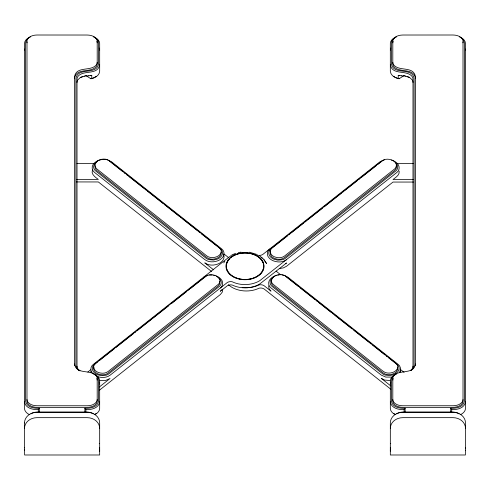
<?xml version="1.0" encoding="UTF-8"?>
<svg xmlns="http://www.w3.org/2000/svg" width="490" height="490" viewBox="0 0 490 490"><rect width="100%" height="100%" fill="white"/><g stroke="black" fill="none" stroke-linecap="round" stroke-linejoin="round"><path stroke-width="0.73" d="M38.281 412.555L38.281 409.64L39.286 408.237C34.178 408.574 26.411 407.3 25.609 401.139L25.615 42.814L26.472 40.1L28.928 37.797M39.286 412.592L39.286 408.237M74.523 365.577L74.529 76.808C76.281 65.593 90.938 71.914 96.432 64.754A8.367 5.917 0 0 0 97.192 62.285M77.01 367.451L77.016 79.166A8.581 6.07 0 0 1 77.794 76.636C83.208 69.347 97.902 75.785 99.678 64.625M84.886 412.605L84.886 408.25C89.995 408.593 97.761 407.325 98.564 401.157L98.564 380.087C98.527 377.435 96.371 375.407 94.135 374.323M85.891 412.568L85.891 409.652L84.886 408.25M85.799 75.527L90.877 78.743L91.753 78.596L91.753 75.319L90.313 75.601M390.328 451.131L390.328 449.716M390.328 449.201L390.328 448.681M390.328 447.774L390.328 447.462M465.5 450.61L465.5 450.2M465.5 448.681L465.5 448.197M465.5 447.774L465.5 447.462M268.643 285.774L269.028 288.69L271.001 291.164L264.171 285.762A5.065 3.595 0 0 0 259.124 284.911A22.65 16.072 0 0 1 242.164 287.446M390.328 384.08L390.751 382.004M74.529 78.406C76.281 67.185 90.938 73.506 96.432 66.352A8.367 5.917 0 0 0 97.192 63.884L97.192 41.27A7.975 5.635 0 0 0 96.432 38.869C94.35 36.009 90.57 35.072 87.196 35.029L36.989 35.011C33.614 35.053 29.835 35.991 27.752 38.851A7.969 5.635 0 0 0 26.993 41.252L26.987 401.108A7.975 5.635 0 0 0 27.746 403.509C29.829 406.369 33.608 407.306 36.983 407.349L87.189 407.368C90.564 407.325 94.343 406.388 96.426 403.527A7.969 5.635 0 0 0 97.185 401.132L97.185 378.519A8.367 5.917 0 0 0 96.426 376.051C90.938 368.89 76.275 375.199 74.523 363.984M415.477 363.978C413.725 375.193 399.062 368.884 393.574 376.044A8.367 5.917 0 0 0 392.815 378.513L392.815 401.126A7.969 5.635 0 0 0 393.574 403.521C395.657 406.388 399.436 407.319 402.811 407.362L453.017 407.349C456.392 407.3 460.171 406.363 462.254 403.503A7.975 5.635 0 0 0 463.013 401.102L463.007 41.246A7.969 5.635 0 0 0 462.248 38.845C460.165 35.984 456.386 35.053 453.011 35.004L402.805 35.023C399.43 35.066 395.651 36.003 393.568 38.869A7.975 5.635 0 0 0 392.809 41.264L392.809 63.878A8.367 5.917 0 0 0 393.568 66.346C399.062 73.5 413.719 67.185 415.471 78.4M24.506 50.078L24.61 49.061M99.672 401.867C98.919 408.133 91.207 409.922 85.891 409.652M390.322 50.096L390.744 48.081M465.5 401.843C464.747 408.109 457.041 409.897 451.719 409.634L450.714 408.231C455.823 408.574 463.589 407.294 464.391 401.132L464.385 42.808L463.528 40.094L461.072 37.791M90.791 372.161L90.919 371.187M92.402 169.987C90.846 174.281 95.391 177.337 98.343 179.395L76.391 179.377M95.078 165.651L95.189 168.554L96.677 170.404L206.829 257.519C209.555 259.565 213.34 259.578 216.439 258.438A9.512 6.75 0 0 0 219.759 256.325L221.094 254.206L221.223 252.001M271.564 281.15L271.668 284.053L273.157 285.903L383.315 373.019C386.034 375.064 389.82 375.077 392.919 373.937A9.512 6.75 0 0 0 396.238 371.824L397.58 369.705L397.702 367.5M93.872 366.93L93.762 369.827L95.103 371.953A9.512 6.75 0 0 0 98.423 374.066C101.522 375.205 105.307 375.193 108.027 373.141L218.179 286.025L219.673 284.175L219.777 281.272M270.345 251.425L270.241 254.322L271.582 256.448A9.512 6.75 0 0 0 274.902 258.561C277.995 259.7 281.787 259.688 284.506 257.636L394.658 170.52L396.147 168.67L396.257 165.767M223.758 262.922L224.812 261.237M399.24 372.676C401.316 370.189 400.796 366.226 398.137 364.37L287.863 277.162L284.604 275.503L281.964 274.982M404.109 412.562L404.109 409.646L405.114 408.25C400.005 408.587 392.239 407.319 391.437 401.157L391.437 380.081C391.473 377.429 393.629 375.407 395.865 374.317M412.58 369.178L413.707 367.427L414.093 365.546L414.093 78.431C412.096 66.665 393.427 75.668 391.43 63.908L391.43 42.832C391.473 40.211 393.654 38.251 395.859 37.197M221.817 289.706L220.335 291.287L227.164 285.884A5.065 3.595 0 0 1 232.211 285.033A22.65 16.072 0 0 0 259.743 283.973L286.54 262.989L285.578 263.651M410.877 370.25L412.213 368.768A8.587 6.07 0 0 0 412.99 366.232M220.335 288.022C223.428 285.909 223.409 281.229 220.684 278.822A12.495 8.863 0 0 0 216.323 276.048M269.684 248.994C266.591 251.107 266.609 255.78 269.335 258.187A12.495 8.863 0 0 0 273.696 260.968C277.836 262.487 282.889 262.432 286.54 259.725M231.237 257.219L229.583 258.793A18.694 13.267 0 0 0 239.965 279.061A18.694 13.267 0 0 0 263.675 265.568L263.357 263.602M87.826 372.026L90.815 369.656M99.317 387.02L110.06 378.501L105.515 380.479L99.936 380.491M97.994 361.669L94.399 364.511A8.159 5.788 0 0 0 92.671 366.667C91.777 368.658 92.586 370.985 94.068 372.455A10.768 7.638 0 0 0 97.829 374.85L101.387 375.665L106.091 375.211A8.159 5.788 0 0 0 108.927 373.76L219.14 286.595A8.159 5.788 0 0 0 220.868 284.439C221.768 282.448 220.953 280.121 219.471 278.651A10.768 7.638 0 0 0 217.793 277.291M99.188 360.72L114.164 348.874M115.959 347.453L133.329 333.715M134.53 332.771L135.724 331.822M136.924 330.873L151.9 319.033M153.094 318.084L168.67 305.766M171.665 303.402L186.641 291.556M188.436 290.135L189.636 289.186M190.831 288.243L204.612 277.346A8.159 5.788 0 0 1 205.475 276.752M287.648 235.739L270.878 249.006A8.159 5.788 0 0 0 269.145 251.162C268.25 253.152 269.059 255.48 270.547 256.95A10.768 7.638 0 0 0 274.308 259.345L277.867 260.159L282.571 259.706A8.159 5.788 0 0 0 285.407 258.255L395.62 171.09A8.159 5.788 0 0 0 397.347 168.934C398.241 166.943 397.433 164.615 395.951 163.139A10.768 7.638 0 0 0 395.167 162.429M288.843 234.79L290.043 233.846M291.238 232.897L303.818 222.95M305.019 222.001L306.213 221.051M307.414 220.108L322.389 208.262M324.184 206.841L341.555 193.103M342.755 192.16L343.949 191.21M345.15 190.261L357.724 180.314M358.925 179.364L360.126 178.421M361.32 177.472L376.296 165.626M378.09 164.205L381.085 161.841A8.159 5.788 0 0 1 381.949 161.247M99.329 390.285L220.335 294.551L222.307 292.077L222.699 289.161M96.23 76.305L94.141 77.647L90.877 78.743M410.779 370.685L411.753 369.968M95.25 414.148L96.224 413.45M231.237 257.299L232.824 256.123A18.694 13.267 0 0 1 262.775 262.089M203.479 277.285L208.023 275.307M396.539 36.793C393.599 37.846 390.42 40.125 390.322 43.543L390.322 71.197C390.579 75.601 395.21 78.118 399.123 78.743L404.201 75.521M94.803 414.601C97.228 413.45 99.623 411.3 99.672 408.427L99.672 380.797C99.586 377.343 96.432 374.979 93.455 373.888M460.637 414.577C463.056 413.419 465.451 411.269 465.5 408.397L465.494 43.518C465.396 40.1 462.217 37.822 459.277 36.775M230.729 255.645L233.026 254.426M80.342 77.365L82.902 76.416M396.545 373.882C393.568 374.973 390.414 377.337 390.328 380.791L390.328 408.421C390.377 411.294 392.772 413.444 395.197 414.595M30.723 36.781C27.783 37.828 24.604 40.107 24.506 43.524L24.5 408.403C24.549 411.275 26.944 413.425 29.363 414.583M233.173 254.353L235.641 253.367M276.348 275.484L275.019 275.925A12.495 8.863 0 0 0 270.651 278.706C267.926 281.107 267.914 285.786 271.001 287.9L381.281 375.107L385.82 377.086L391.406 377.098M384.497 159.801L379.958 161.78L262.854 254.396A5.072 3.602 0 0 1 257.801 255.247M101.252 159.673L98.533 160.426A12.495 8.863 0 0 0 94.172 163.207C91.446 165.608 91.428 170.287 94.521 172.4L204.796 259.608C208.446 262.315 213.499 262.371 217.64 260.845A12.495 8.863 0 0 0 222.007 258.065C224.732 255.664 224.745 250.984 221.658 248.871L111.377 161.663L106.838 159.685M84.592 76.091L80.011 77.788L77.794 79.913A8.581 6.07 0 0 0 77.01 82.442M91.753 75.319L88.721 75.803M91.753 78.596C95.342 77.739 99.495 75.301 99.678 71.203L99.678 43.543C99.58 40.125 96.401 37.852 93.461 36.799M238.275 252.62L241.019 252.123M277.732 275.172L279.147 274.976M84.311 76.115L85.903 75.925M279.245 268.508L283.287 267.92L286.54 266.26L392.992 182.066L413.431 182.053M209.377 275.111L212.195 275.104M102.661 159.483L105.479 159.489M389.997 380.552L384.534 380.032L381.281 378.372L390.83 385.949M85.762 75.932L88.862 75.803M76.955 163.391L95.042 163.391M397.047 163.507L413.627 163.507M413.431 179.493L392.992 179.505C395.614 177.429 399.822 175.12 399.172 171.096M404.109 409.646C398.793 409.916 391.081 408.127 390.328 401.861M38.281 409.64C32.959 409.903 25.253 408.109 24.5 401.849M390.328 443.413L390.757 443.413M99.243 443.419L99.672 443.419M76.391 181.937L98.343 181.955L211.508 271.448M401.139 75.797L404.238 75.925M404.097 75.919L405.689 76.109M401.279 75.803L398.248 75.313L398.248 78.59M398.248 75.313L399.687 75.595M249.477 252.191L257.25 254.549M405.408 76.085L409.989 77.781L412.206 79.907A8.581 6.07 0 0 1 412.99 82.442M399.123 78.743L395.859 77.641M213.603 275.294L214.988 275.613M407.098 76.416L409.658 77.359M391.467 160.101L392.796 160.542A12.495 8.863 0 0 1 397.163 163.317C399.889 165.724 399.907 170.404 396.814 172.511L259.743 280.709A22.65 16.072 0 0 1 232.211 281.768A5.065 3.595 0 0 0 227.164 282.62L110.06 375.23C106.41 377.937 101.363 377.992 97.216 376.473M94.141 37.203C96.346 38.257 98.527 40.217 98.57 42.838L98.57 63.908C96.573 75.674 77.904 66.671 75.907 78.431L75.907 365.546L76.293 367.427L77.42 369.184M393.776 413.45L394.75 414.148M259.657 255.878L263.749 259.296L266.536 263.51L263.981 259.731M261.17 257.293L262.205 258.046M393.77 76.299L394.75 77.016M80.005 370.899L77.788 368.768A8.587 6.07 0 0 1 77.01 366.238M78.247 369.974L79.221 370.685M298.11 286.221L286.73 277.224A8.159 5.788 0 0 0 285.866 276.63M299.905 287.642L314.88 299.488M316.081 300.431L317.275 301.381M318.476 302.33L331.056 312.277M332.251 313.22L333.451 314.17M334.646 315.119L352.016 328.851M353.817 330.272L368.792 342.118M369.987 343.067L371.187 344.011M372.382 344.96L384.962 354.907M386.163 355.856L387.357 356.8M388.558 357.749L396.943 364.382A8.159 5.788 0 0 1 398.67 366.538C399.564 368.529 398.756 370.857 397.274 372.333A10.768 7.638 0 0 1 393.513 374.721L389.954 375.542L385.25 375.083A8.159 5.788 0 0 1 382.408 373.631L272.195 286.472A8.159 5.788 0 0 1 270.468 284.316C269.574 282.326 270.382 279.998 271.864 278.528A10.768 7.638 0 0 1 273.549 277.168M399.932 369.056L404.109 372.369M276.109 271.135L280.813 274.853M122.825 171.672L110.25 161.725A8.159 5.788 0 0 0 109.386 161.13M124.025 172.621L125.22 173.564M126.42 174.514L127.621 175.463M128.815 176.406L143.791 188.252M144.991 189.195L146.185 190.145M147.386 191.094L162.962 203.411M164.156 204.355L179.132 216.2M180.332 217.144L181.527 218.093M182.727 219.042L197.703 230.882M198.897 231.831L200.098 232.775M201.292 233.724L216.868 246.041M218.068 246.991L220.463 248.883A8.159 5.788 0 0 1 222.191 251.039C223.085 253.03 222.276 255.357 220.794 256.834A10.768 7.638 0 0 1 217.033 259.228L213.475 260.043L208.771 259.59A8.159 5.788 0 0 1 205.929 258.138L95.715 170.979A8.159 5.788 0 0 1 93.988 168.817C93.094 166.827 93.902 164.499 95.385 163.029A10.768 7.638 0 0 1 97.063 161.669M223.93 253.936L228.487 257.538M390.806 389.201L264.171 289.026A5.065 3.595 0 0 0 259.124 288.175A22.65 16.072 0 0 1 231.592 287.115L228.273 284.702M213.609 269.843L204.796 262.873C208.446 265.58 213.499 265.635 217.64 264.11A12.495 8.863 0 0 0 222.007 261.335C223.728 259.627 224.665 256.925 223.63 254.616M92.855 373.692C90.129 371.291 90.111 366.612 93.204 364.499L228.15 257.771A22.65 16.072 0 0 1 230.263 256.307M262.805 262.083L263.357 263.681M400.11 370.115L400.551 372.033M99.256 48.081L99.678 50.102M99.249 382.01L99.672 384.087M465.39 49.055L465.494 50.072M390.322 64.619C392.098 75.785 406.792 69.347 412.206 76.63A8.581 6.07 0 0 1 412.99 79.16L412.99 367.445M99.672 451.21L99.672 450.616M451.719 409.634L451.719 412.549M450.714 408.231L450.714 412.586M415.477 365.571L415.471 76.801C413.719 65.587 399.062 71.908 393.568 64.754A8.367 5.917 0 0 1 392.809 62.279M405.114 408.25L405.114 412.598M99.672 447.468L99.672 447.78M99.672 448.687L99.672 449.201M99.672 449.722L99.672 450.206M24.5 447.468L24.5 447.78M24.5 449.201L24.5 449.722M24.5 450.206L24.5 450.616M24.5 428.34A12.489 10.676 0 0 1 36.989 417.664L87.177 417.664A12.489 10.676 0 0 1 99.672 428.34M93.259 413.86A9.984 8.532 0 0 0 87.183 412.096L36.989 412.096A9.984 8.532 0 0 0 30.913 413.86M26.993 42.844A7.969 5.635 0 0 1 27.085 42.005M96.849 41.233A7.975 5.635 0 0 1 97.192 42.863M96.842 378.433A8.367 5.917 0 0 1 97.185 380.111M26.987 399.515A7.975 5.635 0 0 0 27.746 401.91C29.829 404.777 33.608 405.714 36.983 405.757L87.189 405.775C90.564 405.726 94.343 404.795 96.426 401.935A7.969 5.635 0 0 0 97.185 399.534M465.5 428.334A12.489 10.676 0 0 0 453.011 417.658L402.823 417.658A12.489 10.676 0 0 0 390.328 428.334M396.741 413.854A9.984 8.532 0 0 1 402.817 412.09L453.011 412.09A9.984 8.532 0 0 1 459.087 413.854M462.915 41.999A7.969 5.635 0 0 1 463.007 42.838M392.809 42.863A7.975 5.635 0 0 1 393.151 41.227M392.815 380.111A8.367 5.917 0 0 1 393.158 378.427M463.013 399.509A7.975 5.635 0 0 1 462.254 401.91C460.171 404.771 456.392 405.708 453.017 405.751L402.811 405.769C399.436 405.726 395.657 404.789 393.574 401.929A7.969 5.635 0 0 1 392.815 399.528M263.675 265.494A18.694 13.267 0 0 1 239.965 278.982A18.694 13.267 0 0 1 229.583 258.714M232.836 256.215A18.694 13.267 0 0 1 262.775 262.168M24.5 422.931L24.604 454.99L99.672 454.99L99.672 422.931A12.489 10.676 0 0 0 87.177 412.255L36.989 412.255A12.489 10.676 0 0 0 24.5 422.931M94.901 164.805L95.189 166.961L96.677 168.817L206.829 255.927C209.555 257.979 213.34 257.991 216.439 256.852A9.512 6.75 0 0 0 219.759 254.739C221.799 252.944 221.841 249.428 219.502 247.86L109.344 160.751C106.624 158.705 102.839 158.686 99.74 159.826A9.512 6.75 0 0 0 96.42 161.939L94.901 164.805M271.38 280.305L271.668 282.461L273.157 284.316L383.315 371.426C386.034 373.478 389.82 373.49 392.919 372.351A9.512 6.75 0 0 0 396.238 370.238C398.284 368.443 398.321 364.928 395.981 363.36L285.829 276.25C283.104 274.204 279.318 274.186 276.219 275.325A9.512 6.75 0 0 0 272.899 277.438L271.38 280.305M93.639 366.036L93.762 368.241L95.103 370.36A9.512 6.75 0 0 0 98.423 372.48C101.522 373.619 105.307 373.601 108.027 371.555L218.179 284.439C220.518 282.871 220.482 279.355 218.436 277.561A9.512 6.75 0 0 0 215.116 275.447C212.023 274.308 208.232 274.327 205.512 276.372L95.36 363.488L93.639 366.036M270.119 250.531L270.241 252.736L271.582 254.855A9.512 6.75 0 0 0 274.902 256.974C277.995 258.114 281.787 258.095 284.506 256.05L394.658 168.934C396.998 167.366 396.961 163.85 394.916 162.055A9.512 6.75 0 0 0 391.596 159.942C388.497 158.803 384.711 158.821 381.992 160.867L271.84 247.983L270.119 250.531M230.974 257.054L229.289 258.573A19.049 13.518 0 0 0 239.867 279.227A19.049 13.518 0 0 0 264.03 265.476L263.142 262.003A19.079 13.536 0 0 0 232.591 255.933L230.974 257.054M453.011 412.249L402.823 412.249A12.489 10.676 0 0 0 390.328 422.925L390.328 454.99L465.396 454.99L465.5 422.925A12.489 10.676 0 0 0 453.011 412.249"/></g></svg>
